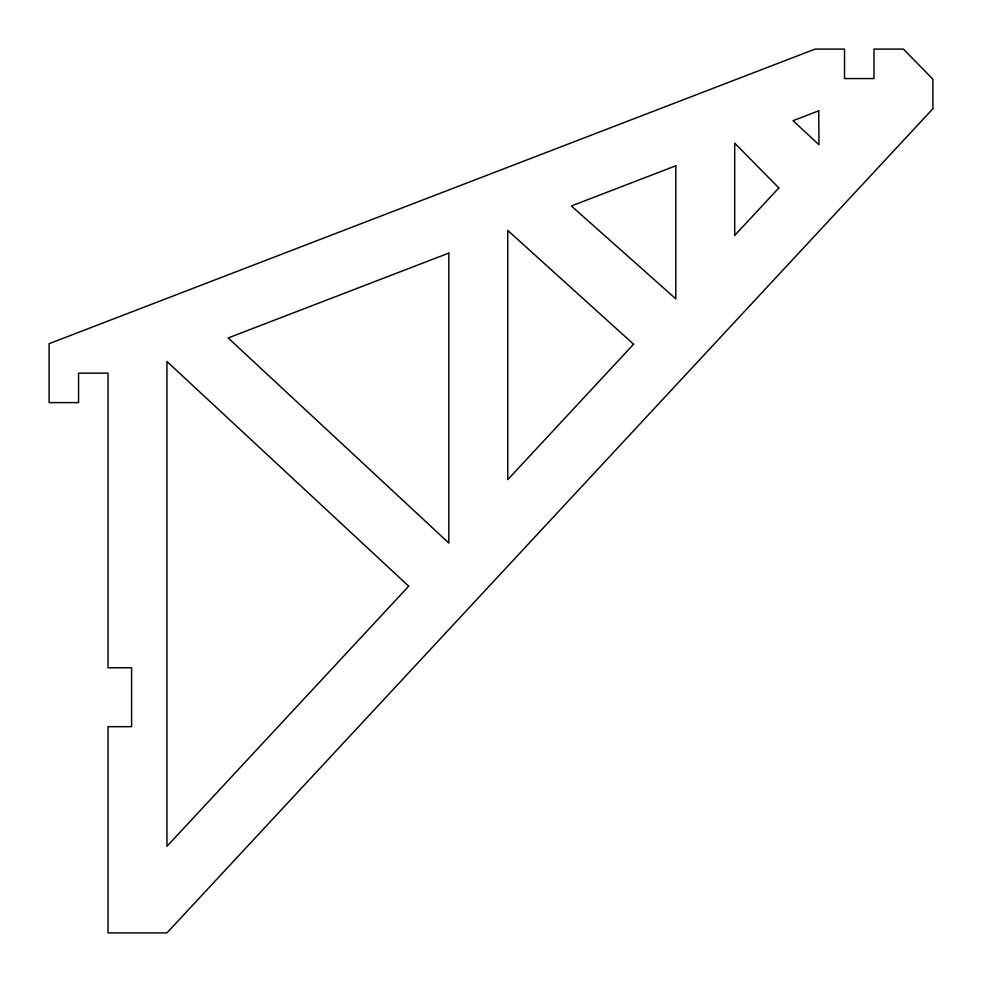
<?xml version="1.0" encoding="UTF-8"?>
<svg xmlns="http://www.w3.org/2000/svg" width="982" height="982" viewBox="0 0 982 982"><rect width="100%" height="100%" fill="white"/><g stroke="black" fill="none" stroke-linecap="round" stroke-linejoin="round"><path stroke-width="1.47" d="M408.708 586.193L166.94 846.349L166.94 361.499L408.708 586.193M633.586 344.228L507.743 479.646L507.743 230.426L633.586 344.228M778.849 187.918L734.708 235.422L734.708 143.139L778.849 187.918M932.9 108.72L166.94 932.9L108.02 932.9L108.02 726.68L131.588 726.68L131.588 667.76L108.02 667.76L108.02 373.16L78.56 373.16L78.56 402.62L49.1 402.62L49.1 343.7L815.06 49.1L844.52 49.1L844.52 78.56L873.98 78.56L873.98 49.1L903.44 49.1L932.9 79.26L932.9 108.72M448.823 253.086L228.155 337.955L448.823 543.034L448.823 253.086M675.788 165.798L571.364 205.962L675.788 298.823L675.788 165.798M818.743 110.819L793.063 120.688L818.963 144.759L818.743 110.819"/></g></svg>
